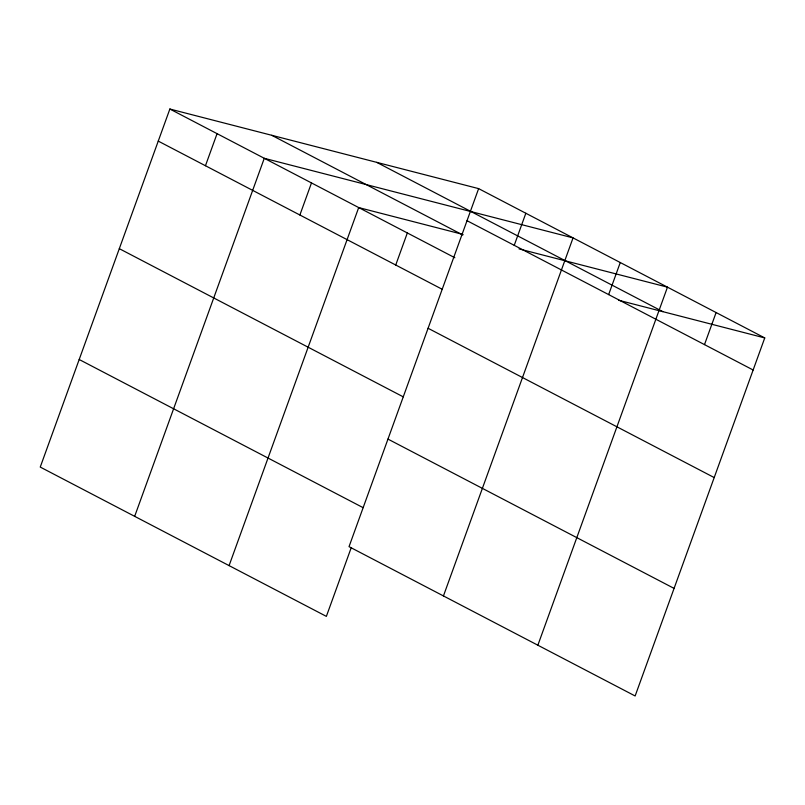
<?xml version="1.0" encoding="UTF-8"?>
<svg xmlns="http://www.w3.org/2000/svg" width="805" height="805" viewBox="0 0 805 805"><rect width="100%" height="100%" fill="white"/><g stroke="black" fill="none" stroke-linecap="round" stroke-linejoin="round"><path stroke-width="1.21" d="M478.633 188.622L349.028 546.665L635.135 695.973L764.75 337.929L478.633 188.622L169.865 109.027L40.25 467.071L326.367 616.378L351.181 547.813M205.456 165.739L217.068 133.66M134.666 516.347L264.281 158.303L573.049 237.898L443.444 595.942M299.883 215.005L311.485 182.936M229.083 565.613L358.698 207.569L462.976 234.446M395.728 265.026L407.34 232.947M514.234 245.334L525.846 213.255M608.65 294.6L620.263 262.531M537.861 645.208L667.476 287.164L519.044 248.906M704.496 344.61L716.108 312.541M618.713 300.275L764.75 337.929M376.74 162.358L662.857 311.656M467.021 220.691L753.138 369.998M271.758 135.3L462.805 234.99M169.865 109.027L454.865 257.751M158.253 141.106L442.156 289.247M428.089 328.269L714.196 477.566M119.311 248.675L403.214 396.825M387.97 439.097L674.077 588.395M79.192 359.503L363.095 507.653"/></g></svg>
